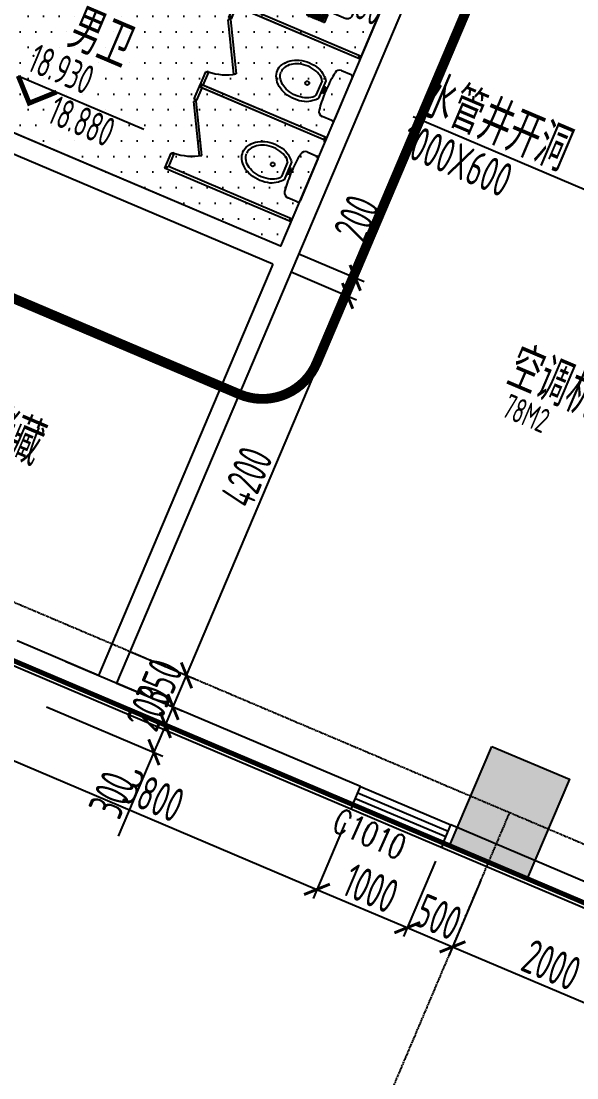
# Model space of a CAD drawing. Extents: x 11778731 to 12007717, y -6694179 to -6314888.
# Drawn here: x 11970474 to 11976134, y -6450352 to -6439586 of the extents above; entities that cross this region are included whole.
import ezdxf
from ezdxf.enums import TextEntityAlignment as Align
from ezdxf.xclip import XClip

# ---------------------------------------------------------------- set-up
doc = ezdxf.new("R2010")
doc.units = 0
doc.header["$LTSCALE"] = 10
doc.header["$MEASUREMENT"] = 0
doc.header["$XCLIPFRAME"] = 0
for name, pattern in [('A3-RG-axis-100$0$CENTER', [2, 1.25, -0.25, 0.25, -0.25]), ('A3-RI-5F$0$DASH', [0.35, 0.25, -0.1]), ('A3-RX-5F$0$AUDIT_I_130807214254-2', [0]), ('DASHED2', [0.375, 0.25, -0.125])]:
    doc.linetypes.add(name, pattern=pattern)
for name, color, linetype in [('A-CLOD', 200, 'Continuous'), ('A3-RB-5F-100$0$A-DIMS-100', 1, 'Continuous'), ('A3-RG-axis-100$0$A-GRID', 1, 'A3-RG-axis-100$0$CENTER'), ('A3-RI-5F$0$A-FLOR', 2, 'Continuous'), ('A3-RI-5F$0$A-GLAZ', 140, 'Continuous'), ('A3-RI-5F$0$A-HATCH', 8, 'Continuous'), ('A3-RI-5F$0$A-WALL', 7, 'Continuous'), ('A3-RI-5F$0$A-WALL-FINI', 95, 'Continuous'), ('A3-RS-1F$0$A-HATH-GRAY', 8, 'Continuous'), ('A3-RS-1F$0$A-WALL', 7, 'Continuous'), ('A3-RX-5F$0$A-FIXT', 55, 'Continuous'), ('A3-RX-5F$0$B1-WC-FIXT', 55, 'A3-RX-5F$0$AUDIT_I_130807214254-2'), ('A3-SYMB-5F-100$0$A-SYMB', 4, 'Continuous'), ('A3-SYMB-5F-100$0$A-SYMB-AREA', 4, 'Continuous'), ('A3-SYMB-5F-100$0$A-SYMB-DOOR', 3, 'Continuous'), ('A3-SYMB-5F-100$0$A-SYMB-DOOR1', 3, 'Continuous'), ('A3-SYMB-5F-100$0$A-SYMB-DOOR2', 3, 'Continuous'), ('A3-SYMB-5F-100$0$A-SYMB-DOOR3', 3, 'Continuous'), ('A3-SYMB-5F-100$0$A-SYMB-NAME', 4, 'Continuous'), ('A3-SYMB-5F-100$0$A-SYMB-NAME-E', 4, 'Continuous')]:
    doc.layers.add(name, color=color, linetype=linetype)
doc.styles.add('A3-RB-5F-100$0$XD2008', font='xd-hzs.shx', dxfattribs={"width": 0.7, "bigfont": 'xd-hztxt.shx'})
doc.styles.add('A3-SYMB-5F-100$0$ECADI', font='hzs.shx', dxfattribs={"width": 0.7, "bigfont": 'hztxt.shx'})
doc.styles.add('A3-SYMB-5F-100$0$ECADI-TXT', font='simplex.shx', dxfattribs={"bigfont": 'hztxt.shx'})
doc.styles.add('A3-SYMB-5F-100$0$XD2008', font='hzs.shx', dxfattribs={"width": 0.7, "bigfont": 'hztxt.shx'})
doc.dimstyles.new('A3-RB-5F-100$0$XD100$0', dxfattribs={"dimscale": 100, "dimtxt": 3.5, "dimasz": 2, "dimexe": 1, "dimexo": 2, "dimgap": 0.5, "dimtad": 1, "dimdec": 0, "dimdsep": 46, "dimtxsty": 'A3-RB-5F-100$0$XD2008', "dimblk1": 'A3-RB-5F-100$0$_ARCHTICK', "dimblk2": 'A3-RB-5F-100$0$_ARCHTICK', "dimsah": 1, "dimcen": 2.5, "dimclrt": 4, "dimaunit": 1, "dimadec": 0, "dimazin": 0, "dimtfac": 1, "dimtdec": 0, "dimtix": 1, "dimtmove": 0, "dimatfit": 3, "dimfxl": 0, "dimtolj": 1, "dimtzin": 0, "dimarcsym": 0})

# ---------------------------------------------------------------- blocks, each defined once
blk = doc.blocks.new('A3-RI-5F')
at = {"layer": 'A3-RI-5F$0$A-HATCH'}
h = blk.add_hatch(dxfattribs=at)
h.set_pattern_fill('DOTS', color=256, scale=100, style=0)
h.set_pattern_definition([(0, (0, 0), (79.375, 158.75), [0, -158.75])])
edge = h.paths.add_edge_path()
edge.add_line((11968503, -6437906), (11969654, -6435194))
edge.add_line((11969654, -6435194), (11974993, -6437460))
edge.add_line((11974993, -6437460), (11973117, -6441878))
edge.add_line((11973117, -6441878), (11968852, -6440068))
edge.add_arc((11960008, -6440388), 8850, 2.0702, 16.2851)
at = {"layer": 'A3-RI-5F$0$A-FLOR', "linetype": 'A3-RI-5F$0$DASH', "const_width": 50}
for points in [[(11897637, -6393080), (11898125, -6393287), (11898323, -6393228), (11896986, -6418742), (11920412, -6428686), (11921780, -6425464), (11976706, -6448779), (11984755, -6429817), (11972559, -6424640), (11986356, -6392136)], [(11922332, -6425699), (11977075, -6448936), (11985124, -6429973), (11972927, -6424796), (11986781, -6392158)]]:
    blk.add_lwpolyline(points, dxfattribs=at)
at = {"layer": 'A3-RI-5F$0$A-GLAZ'}
for p, q in [((11973931, -6447384), (11974852, -6447775)), ((11973880, -6447504), (11974801, -6447894)), ((11973904, -6447449), (11974824, -6447839)), ((11973853, -6447568), (11974773, -6447959))]:
    blk.add_line(p, q, dxfattribs=at)
at = {"layer": 'A3-RI-5F$0$A-HATCH'}
blk.add_lwpolyline([(11968503, -6437906), (11969654, -6435194), (11974993, -6437460), (11973117, -6441878), (11968852, -6440068, 0.062104), (11968503, -6437906, 13.378913)], format="xyb", dxfattribs=at)
at = {"layer": 'A3-RI-5F$0$A-WALL'}
for p, q in [((11974993, -6437460), (11973117, -6441878)), ((11975177, -6437538), (11971446, -6446329)), ((11973117, -6441878), (11968852, -6440068)), ((11973039, -6442063), (11968857, -6440287)), ((11973039, -6442063), (11971261, -6446251)), ((11971261, -6446251), (11970433, -6445899)), ((11973853, -6447568), (11970355, -6446083)), ((11973931, -6447384), (11971446, -6446329)), ((11973853, -6447568), (11973931, -6447384)), ((11974773, -6447959), (11974852, -6447775)), ((11976969, -6448673), (11974852, -6447775)), ((11977075, -6448936), (11974773, -6447959))]:
    blk.add_line(p, q, dxfattribs=at)
at = {"layer": 'A3-RI-5F$0$A-WALL-FINI'}
for p, q in [((11977101, -6449001), (11967528, -6444938)), ((11973853, -6447568), (11973833, -6447614)), ((11974773, -6447959), (11974754, -6448005))]:
    blk.add_line(p, q, dxfattribs=at)
blk = doc.blocks.new('A3-RG-axis-100')
at = {"layer": 'A3-RG-axis-100$0$A-GRID'}
for p, q in [((11906272, -6418284.3), (11985933, -6452098.3)), ((11975448.6, -6447648), (11955191.9, -6495369.6))]:
    blk.add_line(p, q, dxfattribs=at)
blk = doc.blocks.new('A3-SYMB-5F-100$0$ECADI-TAG-ROOM')
at = {"layer": 'A3-SYMB-5F-100$0$A-SYMB-AREA', "style": 'A3-SYMB-5F-100$0$ECADI', "width": 0.7}
blk.add_attdef('340M2', text='', height=2.5, dxfattribs=at).set_placement((7.17, -1.75), align=Align.MIDDLE_LEFT)
at = {"layer": 'A3-SYMB-5F-100$0$A-SYMB-NAME', "style": 'A3-SYMB-5F-100$0$ECADI', "width": 0.7}
blk.add_attdef('CHINESENAME', (-5.13, 0.09), '', height=4.5, dxfattribs=at)
at = {"layer": 'A3-SYMB-5F-100$0$A-SYMB-NAME-E', "style": 'A3-SYMB-5F-100$0$ECADI', "width": 0.7}
for tag, p in [('ENGLISHHIGH', (-5.13, 8.04)), ('ENGLISHLOW', (-5.13, 4.84))]:
    blk.add_attdef(tag, p, '', height=2.5, dxfattribs=at)
blk = doc.blocks.new('A3-SYMB-5F-100$0$ECADI-TAG-HGHT（国标）')
at = {"layer": '', "color": 1}
blk.add_line((-2.12, 2.12), (11.77, 2.12), dxfattribs=at)
at = {"color": 1, "const_width": 0.5}
blk.add_lwpolyline([(-2.12, 2.12), (0, 0), (2.12, 2.12)], dxfattribs=at)
at = {"color": 1}
blk.add_point((-1.48, 4.6), dxfattribs=at)
at = {"style": 'A3-SYMB-5F-100$0$XD2008', "width": 0.7}
blk.add_attdef('FL', text='', height=3, dxfattribs=at).set_placement((-2.69, 2.97), align=Align.RIGHT)
for tag, p in [('F.F.L.', (2.28, 2.97)), ('T.O.S.', (2.28, -1.1))]:
    blk.add_attdef(tag, p, '', height=3, dxfattribs=at)
blk = doc.blocks.new('A3-SYMB-5F-100$0$ECADI-TAG-DOOR')
at = {"layer": 'A3-SYMB-5F-100$0$A-SYMB-DOOR', "style": 'A3-SYMB-5F-100$0$ECADI-TXT', "width": 0.7}
for tag, p in [('门窗主编号1', (-6.41, 7.26)), ('门窗主编号2', (2.08, 7.26))]:
    blk.add_attdef(tag, p, '', height=2.5, dxfattribs=at)
at = {"layer": 'A3-SYMB-5F-100$0$A-SYMB-DOOR', "style": 'A3-SYMB-5F-100$0$ECADI-TXT', "width": 0.7, "flags": 1}
for tag, p in [('洞口尺寸(宽X高)', (-6.42, 1.62)), ('备注', (-6.39, -1.21))]:
    blk.add_attdef(tag, p, '', height=2.5, dxfattribs=at)
at = {"layer": 'A3-SYMB-5F-100$0$A-SYMB-DOOR1', "style": 'A3-SYMB-5F-100$0$ECADI-TXT', "width": 0.7}
blk.add_attdef('门窗辅编号1', (-6.41, 4.41), '', height=2.5, dxfattribs=at)
at = {"layer": 'A3-SYMB-5F-100$0$A-SYMB-DOOR2', "style": 'A3-SYMB-5F-100$0$ECADI-TXT', "width": 0.7}
blk.add_attdef('门窗辅编号2', (-2.86, 4.41), '', height=2.5, dxfattribs=at)
at = {"layer": 'A3-SYMB-5F-100$0$A-SYMB-DOOR3', "style": 'A3-SYMB-5F-100$0$ECADI-TXT', "width": 0.7}
blk.add_attdef('门窗辅编号3', (2.32, 4.41), '', height=2.5, dxfattribs=at)
blk = doc.blocks.new('A3-SYMB-5F-100')
at = {"layer": 'A3-SYMB-5F-100$0$A-SYMB'}
blk.add_lwpolyline([(11974466, -6440556), (11976370, -6441365), (11977518, -6441085)], dxfattribs=at)
ref = blk.add_blockref('A3-SYMB-5F-100$0$ECADI-TAG-HGHT（国标）', (11973301, -6439186), dxfattribs=dict(at, xscale=99.99999999999999, yscale=99.99999999999999, zscale=99.99999999999997, rotation=337))
ref.add_attrib('F.F.L.', '19.150', (11973266, -6438849), dxfattribs={"layer": '0', "height": 300, "rotation": 337, "style": 'A3-SYMB-5F-100$0$XD2008', "width": 0.7})
ref.add_attrib('T.O.S.', '18.880', (11973468, -6439377), dxfattribs={"layer": '0', "height": 300, "rotation": 337, "style": 'A3-SYMB-5F-100$0$XD2008', "width": 0.7})
ref = blk.add_blockref('A3-SYMB-5F-100$0$ECADI-TAG-ROOM', (11971386, -6440048), dxfattribs=dict(at, xscale=99.99999999989046, yscale=100.0000000001164, rotation=337))
ref.add_attrib('CHINESENAME', '男卫', (11970918, -6439839), dxfattribs={"height": 450, "rotation": 337, "style": 'A3-SYMB-5F-100$0$ECADI', "width": 0.7})
ref = blk.add_blockref('A3-SYMB-5F-100$0$ECADI-TAG-HGHT（国标）', (11970556, -6440421), dxfattribs=dict(at, xscale=99.99999999999999, yscale=99.99999999999999, zscale=99.99999999999997, rotation=337))
ref.add_attrib('F.F.L.', '18.930', (11970522, -6440083), dxfattribs={"layer": '0', "height": 300, "rotation": 337, "style": 'A3-SYMB-5F-100$0$XD2008', "width": 0.7})
ref.add_attrib('T.O.S.', '18.880', (11970724, -6440611), dxfattribs={"layer": '0', "height": 300, "rotation": 337, "style": 'A3-SYMB-5F-100$0$XD2008', "width": 0.7})
ref = blk.add_blockref('A3-SYMB-5F-100$0$ECADI-TAG-ROOM', (11974973, -6440728), dxfattribs=dict(at, xscale=99.99999999989046, yscale=100.0000000001165, rotation=337))
ref.add_attrib('CHINESENAME', '水管井开洞', (11974505, -6440520), dxfattribs={"height": 450, "rotation": 337, "style": 'A3-SYMB-5F-100$0$ECADI', "width": 0.7})
ref = blk.add_blockref('A3-SYMB-5F-100$0$ECADI-TAG-ROOM', (11974775, -6441142), dxfattribs=dict(at, xscale=99.99999999989046, yscale=100.0000000001165, rotation=337))
ref.add_attrib('CHINESENAME', '1000X600', (11974307, -6440934), dxfattribs={"height": 350, "rotation": 337, "style": 'A3-SYMB-5F-100$0$ECADI', "width": 0.7})
ref = blk.add_blockref('A3-SYMB-5F-100$0$ECADI-TAG-ROOM', (11975855, -6443493), dxfattribs=dict(at, xscale=99.99999999989046, yscale=100.0000000001164, rotation=337))
ref.add_attrib('CHINESENAME', '空调机房', (11975387, -6443285), dxfattribs={"height": 450, "rotation": 337, "style": 'A3-SYMB-5F-100$0$ECADI', "width": 0.7})
ref.add_attrib('340M2', '78M2', dxfattribs={"height": 250, "rotation": 337, "style": 'A3-SYMB-5F-100$0$ECADI', "width": 0.7}).set_placement((11975404, -6443492), align=Align.MIDDLE_LEFT)
ref = blk.add_blockref('A3-SYMB-5F-100$0$ECADI-TAG-ROOM', (11970478, -6444094), dxfattribs=dict(at, xscale=99.99999999989046, yscale=100.0000000001164, rotation=337))
ref.add_attrib('CHINESENAME', '储藏', (11970009, -6443886), dxfattribs={"height": 450, "rotation": 337, "style": 'A3-SYMB-5F-100$0$ECADI', "width": 0.7})
at = {"layer": 'A3-SYMB-5F-100$0$A-SYMB-DOOR'}
ref = blk.add_blockref('A3-SYMB-5F-100$0$ECADI-TAG-DOOR', (11974232, -6448894, -333), dxfattribs=dict(at, xscale=99.99999999997296, yscale=100, zscale=100, rotation=335.9912224375169))
ref.add_attrib('门窗主编号1', 'C1010', dxfattribs={"height": 250, "rotation": 335.9912, "style": 'A3-SYMB-5F-100$0$ECADI-TXT', "width": 0.7}).set_placement((11974318, -6448135, -333), align=Align.RIGHT)
blk = doc.blocks.new('A3-RS-1F')
at = {"layer": 'A3-RS-1F$0$A-HATH-GRAY'}
blk.add_hatch(color=256, dxfattribs=at).paths.add_polyline_path([(11976059, -6447310), (11975268, -6446974), (11974838, -6447986), (11975629, -6448322)])
at = {"layer": 'A3-RS-1F$0$A-WALL'}
blk.add_lwpolyline([(11975268, -6446974), (11976059, -6447310), (11975629, -6448322), (11974838, -6447986)], close=True, dxfattribs=at)
blk = doc.blocks.new('A3-RB-5F-100$0$_ARCHTICK')
at = {"color": 0, "linetype": 'ByBlock', "const_width": 0.15}
blk.add_lwpolyline([(-0.5, -0.5), (0.5, 0.5)], dxfattribs=at)
blk = doc.blocks.new('*D572')
at = {"layer": 'A3-RB-5F-100$0$A-DIMS-100', "color": 0, "lineweight": -2}
for p, q in [((11970850, -6446294), (11972035, -6446796)), ((11970733, -6446570), (11971918, -6447073)), ((11971943, -6446757), (11971826, -6447034)), ((11971826, -6447034), (11971462, -6447890))]:
    blk.add_line(p, q, dxfattribs=at)
at = {"layer": 'Defpoints', "color": 0}
for p in [(11970666, -6446216), (11970549, -6446492), (11971943, -6446757)]:
    blk.add_point(p, dxfattribs=at)
at = {"layer": 'A3-RB-5F-100$0$A-DIMS-100', "color": 0, "lineweight": -2, "xscale": 200, "yscale": 200, "zscale": 200}
for p, rotation in [((11971943, -6446757), 66.99999998244702), ((11971826, -6447034), 246.999999982447)]:
    blk.add_blockref('A3-RB-5F-100$0$_ARCHTICK', p, dxfattribs=dict(at, rotation=rotation))
at = {"layer": 'A3-RB-5F-100$0$A-DIMS-100', "color": 4, "insert": (11971398, -6447466), "char_height": 350, "attachment_point": 5, "rotation": 67, "style": 'A3-RB-5F-100$0$XD2008'}
blk.add_mtext('\\A1;300', dxfattribs=at)
blk = doc.blocks.new('*D573')
at = {"layer": 'A3-RB-5F-100$0$A-DIMS-100', "color": 0, "lineweight": -2}
for p, q in [((11970929, -6446110), (11972113, -6446612)), ((11970850, -6446294), (11972035, -6446796)), ((11972021, -6446573), (11972099, -6446389)), ((11971943, -6446757), (11972021, -6446573)), ((11971943, -6446757), (11971865, -6446942))]:
    blk.add_line(p, q, dxfattribs=at)
at = {"layer": 'Defpoints', "color": 0}
for p in [(11970744, -6446031), (11970666, -6446216), (11972021, -6446573)]:
    blk.add_point(p, dxfattribs=at)
at = {"layer": 'A3-RB-5F-100$0$A-DIMS-100', "color": 0, "lineweight": -2, "xscale": 200, "yscale": 200, "zscale": 200}
for p, rotation in [((11972021, -6446573), 246.9999999824174), ((11971943, -6446757), 66.99999998241742)]:
    blk.add_blockref('A3-RB-5F-100$0$_ARCHTICK', p, dxfattribs=dict(at, rotation=rotation))
at = {"layer": 'A3-RB-5F-100$0$A-DIMS-100', "color": 4, "insert": (11971775, -6446577), "char_height": 350, "attachment_point": 5, "rotation": 67, "style": 'A3-RB-5F-100$0$XD2008'}
blk.add_mtext('\\A1;200', dxfattribs=at)
blk = doc.blocks.new('*D574')
at = {"layer": 'A3-RB-5F-100$0$A-DIMS-100', "color": 0, "lineweight": -2}
for p, q in [((11971582, -6446007), (11972250, -6446290)), ((11971446, -6446329), (11972113, -6446612)), ((11972021, -6446573), (11972158, -6446251))]:
    blk.add_line(p, q, dxfattribs=at)
at = {"layer": 'Defpoints', "color": 0}
for p in [(11971398, -6445929), (11971261, -6446251), (11972158, -6446251)]:
    blk.add_point(p, dxfattribs=at)
at = {"layer": 'A3-RB-5F-100$0$A-DIMS-100', "color": 0, "lineweight": -2, "xscale": 200, "yscale": 200, "zscale": 200}
for p, rotation in [((11972158, -6446251), 66.99999998233994), ((11972021, -6446573), 246.9999999823399)]:
    blk.add_blockref('A3-RB-5F-100$0$_ARCHTICK', p, dxfattribs=dict(at, rotation=rotation))
at = {"layer": 'A3-RB-5F-100$0$A-DIMS-100', "color": 4, "insert": (11971882, -6446324), "char_height": 350, "attachment_point": 5, "rotation": 67, "style": 'A3-RB-5F-100$0$XD2008'}
blk.add_mtext('\\A1;350', dxfattribs=at)
blk = doc.blocks.new('*D575')
at = {"layer": 'A3-RB-5F-100$0$A-DIMS-100', "color": 0, "lineweight": -2}
for p, q in [((11973223, -6442141), (11973891, -6442424)), ((11972158, -6446251), (11973799, -6442385)), ((11971582, -6446007), (11972250, -6446290))]:
    blk.add_line(p, q, dxfattribs=at)
at = {"layer": 'Defpoints', "color": 0}
for p in [(11973039, -6442063), (11973799, -6442385), (11971398, -6445929)]:
    blk.add_point(p, dxfattribs=at)
at = {"layer": 'A3-RB-5F-100$0$A-DIMS-100', "color": 0, "lineweight": -2, "xscale": 200, "yscale": 200, "zscale": 200}
for p, rotation in [((11973799, -6442385), 66.99999998244182), ((11972158, -6446251), 246.9999999824418)]:
    blk.add_blockref('A3-RB-5F-100$0$_ARCHTICK', p, dxfattribs=dict(at, rotation=rotation))
at = {"layer": 'A3-RB-5F-100$0$A-DIMS-100', "color": 4, "insert": (11972771, -6444230), "char_height": 350, "attachment_point": 5, "rotation": 67, "style": 'A3-RB-5F-100$0$XD2008'}
blk.add_mtext('\\A1;4200', dxfattribs=at)
blk = doc.blocks.new('*D576')
at = {"layer": 'A3-RB-5F-100$0$A-DIMS-100', "color": 0, "lineweight": -2}
for p, q in [((11973877, -6442201), (11974240, -6441345)), ((11973302, -6441957), (11973969, -6442240)), ((11973223, -6442141), (11973891, -6442424)), ((11973799, -6442385), (11973877, -6442201))]:
    blk.add_line(p, q, dxfattribs=at)
at = {"layer": 'Defpoints', "color": 0}
for p in [(11973117, -6441878), (11973039, -6442063), (11973877, -6442201)]:
    blk.add_point(p, dxfattribs=at)
at = {"layer": 'A3-RB-5F-100$0$A-DIMS-100', "color": 0, "lineweight": -2, "xscale": 200, "yscale": 200, "zscale": 200}
for p, rotation in [((11973877, -6442201), 66.99999998244351), ((11973799, -6442385), 246.9999999824435)]:
    blk.add_blockref('A3-RB-5F-100$0$_ARCHTICK', p, dxfattribs=dict(at, rotation=rotation))
at = {"layer": 'A3-RB-5F-100$0$A-DIMS-100', "color": 4, "insert": (11973891, -6441593), "char_height": 350, "attachment_point": 5, "rotation": 67, "style": 'A3-RB-5F-100$0$XD2008'}
blk.add_mtext('\\A1;200', dxfattribs=at)
blk = doc.blocks.new('*D762')
at = {"layer": 'A3-RB-5F-100$0$A-DIMS-100', "color": 0, "lineweight": -2}
for p, q in [((11970277, -6446267), (11969950, -6447038)), ((11969989, -6446946), (11973487, -6448431)), ((11973775, -6447752), (11973448, -6448523))]:
    blk.add_line(p, q, dxfattribs=at)
at = {"layer": 'Defpoints', "color": 0}
for p in [(11970355, -6446083), (11973853, -6447568), (11973487, -6448431)]:
    blk.add_point(p, dxfattribs=at)
at = {"layer": 'A3-RB-5F-100$0$A-DIMS-100', "color": 0, "lineweight": -2, "xscale": 200, "yscale": 200, "zscale": 200}
for p, rotation in [((11969989, -6446946), 156.9986581893297), ((11973487, -6448431), 336.9986581893297)]:
    blk.add_blockref('A3-RB-5F-100$0$_ARCHTICK', p, dxfattribs=dict(at, rotation=rotation))
at = {"layer": 'A3-RB-5F-100$0$A-DIMS-100', "color": 4, "insert": (11971826, -6447481), "char_height": 350, "attachment_point": 5, "rotation": 336.9987, "style": 'A3-RB-5F-100$0$XD2008'}
blk.add_mtext('\\A1;3800', dxfattribs=at)
blk = doc.blocks.new('*D763')
at = {"layer": 'A3-RB-5F-100$0$A-DIMS-100', "color": 0, "lineweight": -2}
for p, q in [((11973775, -6447752), (11973448, -6448523)), ((11974695, -6448143), (11974368, -6448913)), ((11973487, -6448431), (11974407, -6448821))]:
    blk.add_line(p, q, dxfattribs=at)
at = {"layer": 'Defpoints', "color": 0}
for p in [(11973853, -6447568), (11974773, -6447959), (11974407, -6448821)]:
    blk.add_point(p, dxfattribs=at)
at = {"layer": 'A3-RB-5F-100$0$A-DIMS-100', "color": 0, "lineweight": -2, "xscale": 200, "yscale": 200, "zscale": 200}
for p, rotation in [((11973487, -6448431), 156.998658189375), ((11974407, -6448821), 336.9986581893751)]:
    blk.add_blockref('A3-RB-5F-100$0$_ARCHTICK', p, dxfattribs=dict(at, rotation=rotation))
at = {"layer": 'A3-RB-5F-100$0$A-DIMS-100', "color": 4, "insert": (11974035, -6448419), "char_height": 350, "attachment_point": 5, "rotation": 336.9987, "style": 'A3-RB-5F-100$0$XD2008'}
blk.add_mtext('\\A1;1000', dxfattribs=at)
blk = doc.blocks.new('*D764')
at = {"layer": 'A3-RB-5F-100$0$A-DIMS-100', "color": 0, "lineweight": -2}
for p, q in [((11974695, -6448143), (11974368, -6448913)), ((11975156, -6448338), (11974829, -6449109)), ((11974407, -6448821), (11974868, -6449017))]:
    blk.add_line(p, q, dxfattribs=at)
at = {"layer": 'Defpoints', "color": 0}
for p in [(11974773, -6447959), (11975234, -6448154), (11974868, -6449017)]:
    blk.add_point(p, dxfattribs=at)
at = {"layer": 'A3-RB-5F-100$0$A-DIMS-100', "color": 0, "lineweight": -2, "xscale": 200, "yscale": 200, "zscale": 200}
for p, rotation in [((11974407, -6448821), 156.9986581893787), ((11974868, -6449017), 336.9986581893787)]:
    blk.add_blockref('A3-RB-5F-100$0$_ARCHTICK', p, dxfattribs=dict(at, rotation=rotation))
at = {"layer": 'A3-RB-5F-100$0$A-DIMS-100', "color": 4, "insert": (11974725, -6448712), "char_height": 350, "attachment_point": 5, "rotation": 336.9987, "style": 'A3-RB-5F-100$0$XD2008'}
blk.add_mtext('\\A1;500', dxfattribs=at)
blk = doc.blocks.new('*D765')
at = {"layer": 'A3-RB-5F-100$0$A-DIMS-100', "color": 0, "lineweight": -2}
for p, q in [((11975156, -6448338), (11974829, -6449109)), ((11974868, -6449017), (11976709, -6449798)), ((11976997, -6449120), (11976669, -6449890))]:
    blk.add_line(p, q, dxfattribs=at)
at = {"layer": 'Defpoints', "color": 0}
for p in [(11975234, -6448154), (11977075, -6448936), (11976709, -6449798)]:
    blk.add_point(p, dxfattribs=at)
at = {"layer": 'A3-RB-5F-100$0$A-DIMS-100', "color": 0, "lineweight": -2, "xscale": 200, "yscale": 200, "zscale": 200}
for p, rotation in [((11974868, -6449017), 156.9986581893232), ((11976709, -6449798), 336.9986581893232)]:
    blk.add_blockref('A3-RB-5F-100$0$_ARCHTICK', p, dxfattribs=dict(at, rotation=rotation))
at = {"layer": 'A3-RB-5F-100$0$A-DIMS-100', "color": 4, "insert": (11975876, -6449200), "char_height": 350, "attachment_point": 5, "rotation": 336.9987, "style": 'A3-RB-5F-100$0$XD2008'}
blk.add_mtext('\\A1;2000', dxfattribs=at)
blk = doc.blocks.new('A3-RX-5F$0$A-1-1-X-toilel$0$A-1-10-01~10(B1~wd)$0$A1088D2A')
for p, q in [((-0.43, 0), (0.43, 0)), ((-0.47, -0.235), (-0.47, -0.04)), ((0.47, -0.04), (0.47, -0.235)), ((-0.07, -0.396), (-0.05, -0.396)), ((-0.07, -0.431), (-0.07, -0.396)), ((-0.05, -0.396), (-0.05, -0.361)), ((0.05, -0.396), (-0.05, -0.396)), ((0.05, -0.361), (0.05, -0.396)), ((0.05, -0.396), (0.07, -0.396)), ((0.07, -0.396), (0.07, -0.431)), ((-0.176, -0.431), (0.181, -0.431)), ((-0.148, -0.5), (0.148, -0.5))]:
    blk.add_line(p, q)
for points in [[(0.002, -1.35, -0.128381), (-0.133, -1.315, -0.106268), (-0.259, -1.203, -0.085065), (-0.338, -1.047, -0.074422), (-0.368, -0.849, -0.074422), (-0.338, -0.652, -0.093985), (-0.259, -0.514, -0.073872), (-0.176, -0.431, -0.130921)], [(-0.148, -0.5, 0.073654), (-0.204, -0.54, 0.085065), (-0.272, -0.674, 0.074422), (-0.298, -0.849, 0.074422), (-0.272, -1.025, 0.085065), (-0.204, -1.159, 0.106268), (-0.101, -1.25, 0.128381), (-0.002, -1.276, 0.131396)], [(0.181, -0.431, -0.073872), (0.264, -0.514, -0.093985), (0.343, -0.652, -0.074422), (0.372, -0.849, -0.074422), (0.343, -1.047, -0.085065), (0.264, -1.203, -0.106268), (0.138, -1.315, -0.128381), (0.002, -1.35, -0.130921)], [(0.148, -0.5, -0.073654), (0.204, -0.54, -0.085065), (0.272, -0.674, -0.074422), (0.298, -0.849, -0.074422), (0.272, -1.025, -0.085065), (0.204, -1.159, -0.106268), (0.101, -1.25, -0.128381), (0.002, -1.276, -0.131396)]]:
    blk.add_lwpolyline(points, format="xyb")
blk.add_circle((0, -0.741), 0.037)
for centre, radius, start, end in [((0.43, -0.04), 0.04, 0, 90), ((-0.43, -0.04), 0.04, 90, 180), ((-0.37, -0.235), 0.1, 180, 262.0681), ((0, 2.42), 2.781, 262.0681, 268.9699), ((0, 2.42), 2.781, 268.9699, 271.0301), ((0, 2.42), 2.781, 271.0301, 277.9319), ((0.37, -0.235), 0.1, 277.9319, 0)]:
    blk.add_arc(centre, radius, start, end)
blk = doc.blocks.new('A3-RX-5F$0$A-1-1-X-toilel$0$A-1-10-01~10(B1~wd)$0$A1088D2B')
for p, q in [((-465, 0), (-465, -1400)), ((-435, 0), (-435, -1370)), ((435, 0), (435, -1370)), ((465, 0), (465, -1400)), ((-289, -1373), (198, -1103)), ((-276, -1395), (211, -1125)), ((198, -1103), (211, -1125)), ((-435, -1370), (-300, -1370)), ((-300, -1370), (-300, -1400)), ((-289, -1373), (-276, -1395)), ((300, -1370), (435, -1370)), ((300, -1370), (300, -1400)), ((-465, -1400), (-300, -1400)), ((300, -1400), (465, -1400))]:
    blk.add_line(p, q)
for points in [[(-300, -1384), (-289, -1384), (-289, -1373), (-300, -1373)], [(300, -1373), (288, -1373), (288, -1384), (300, -1384)]]:
    blk.add_lwpolyline(points)
blk.add_arc((-271, -1409), 560, 3.7719, 33.231)
for points in [[(-465, -30), (-435, -30), (-465, 0), (-435, 0)], [(435, -30), (465, -30), (435, 0), (465, 0)], [(-465, -1400), (-435, -1400), (-465, -1370), (-435, -1370)], [(435, -1400), (465, -1400), (435, -1370), (465, -1370)]]:
    blk.add_trace(points)
at = {"xscale": 540, "yscale": 540, "zscale": 540}
blk.add_blockref('A3-RX-5F$0$A-1-1-X-toilel$0$A-1-10-01~10(B1~wd)$0$A1088D2A', (0, 0), dxfattribs=at)
blk = doc.blocks.new('A3-RX-5F$0$BI-W-db')
at = {"layer": 'A3-RX-5F$0$A-FIXT'}
for p, q in [((-10343, 5643), (-10343, 6573)), ((-8943, 6573), (-10343, 6573)), ((-8943, 6573), (-8943, 6543)), ((-10343, 6543), (-8969, 6543)), ((-8943, 6543), (-8969, 6543)), ((-8969, 6465), (-8969, 6543)), ((-8943, 6465), (-8969, 6465)), ((-8943, 6543), (-8943, 6465)), ((-8943, 6465), (-8943, 5865)), ((-9855, 6404), (-9855, 6404)), ((-9845, 6394), (-9845, 6324)), ((-9840, 6394), (-9840, 6322)), ((-9830, 6404), (-9830, 6404)), ((-9820, 6394), (-9820, 6322)), ((-9815, 6394), (-9815, 6320)), ((-9805, 6404), (-9805, 6404)), ((-9795, 6394), (-9795, 6320)), ((-9790, 6394), (-9790, 6318)), ((-9780, 6404), (-9780, 6404)), ((-9770, 6394), (-9770, 6318)), ((-9765, 6394), (-9765, 6316)), ((-9755, 6404), (-9755, 6404)), ((-9745, 6394), (-9745, 6316)), ((-9740, 6394), (-9740, 6314)), ((-9730, 6404), (-9730, 6404)), ((-9720, 6394), (-9720, 6314)), ((-9715, 6394), (-9715, 6312)), ((-9705, 6404), (-9705, 6404)), ((-9695, 6394), (-9695, 6312)), ((-9690, 6394), (-9690, 6310)), ((-9680, 6404), (-9680, 6404)), ((-9670, 6394), (-9670, 6310)), ((-8966, 6455), (-9236, 5968)), ((-8943, 6441), (-9213, 5955)), ((-8966, 6455), (-8943, 6441)), ((-9609, 6277), (-10048, 6277)), ((-9855, 6314), (-9855, 6314)), ((-9830, 6314), (-9830, 6314)), ((-9830, 6312), (-9830, 6312)), ((-9805, 6314), (-9805, 6314)), ((-9805, 6310), (-9805, 6310)), ((-9780, 6308), (-9780, 6308)), ((-9755, 6306), (-9755, 6306)), ((-9730, 6304), (-9730, 6304)), ((-9705, 6302), (-9705, 6302)), ((-9680, 6300), (-9680, 6300)), ((-10095, 6231), (-10095, 6014)), ((-9905, 6241), (-9609, 6223)), ((-9905, 6180), (-9905, 6066)), ((-9848, 6123), (-9962, 6123)), ((-9609, 5969), (-10048, 5969)), ((-9609, 6023), (-9905, 6004)), ((-9865, 5851), (-9865, 5921)), ((-9865, 5851), (-9865, 5921)), ((-9855, 5931), (-9855, 5931)), ((-9855, 5931), (-9855, 5931)), ((-9845, 5851), (-9845, 5921)), ((-9845, 5851), (-9845, 5921)), ((-9840, 5851), (-9840, 5923)), ((-9840, 5851), (-9840, 5923)), ((-9830, 5933), (-9830, 5933)), ((-9830, 5933), (-9830, 5933)), ((-9830, 5931), (-9830, 5931)), ((-9830, 5931), (-9830, 5931)), ((-9820, 5851), (-9820, 5923)), ((-9820, 5851), (-9820, 5923)), ((-9815, 5851), (-9815, 5925)), ((-9815, 5851), (-9815, 5925)), ((-9805, 5935), (-9805, 5935)), ((-9805, 5935), (-9805, 5935)), ((-9805, 5931), (-9805, 5931)), ((-9805, 5931), (-9805, 5931)), ((-9795, 5851), (-9795, 5925)), ((-9795, 5851), (-9795, 5925)), ((-9790, 5851), (-9790, 5927)), ((-9790, 5851), (-9790, 5927)), ((-9780, 5937), (-9780, 5937)), ((-9780, 5937), (-9780, 5937)), ((-9770, 5851), (-9770, 5927)), ((-9770, 5851), (-9770, 5927)), ((-9765, 5851), (-9765, 5929)), ((-9765, 5851), (-9765, 5929)), ((-9755, 5939), (-9755, 5939)), ((-9755, 5939), (-9755, 5939)), ((-9745, 5851), (-9745, 5929)), ((-9745, 5851), (-9745, 5929)), ((-9740, 5851), (-9740, 5931)), ((-9740, 5851), (-9740, 5931)), ((-9730, 5941), (-9730, 5941)), ((-9730, 5941), (-9730, 5941)), ((-9720, 5851), (-9720, 5931)), ((-9720, 5851), (-9720, 5931)), ((-9715, 5851), (-9715, 5933)), ((-9715, 5851), (-9715, 5933)), ((-9705, 5943), (-9705, 5943)), ((-9705, 5943), (-9705, 5943)), ((-9695, 5851), (-9695, 5933)), ((-9695, 5851), (-9695, 5933)), ((-9690, 5851), (-9690, 5935)), ((-9690, 5851), (-9690, 5935)), ((-9680, 5945), (-9680, 5945)), ((-9680, 5945), (-9680, 5945)), ((-9670, 5851), (-9670, 5935)), ((-9670, 5851), (-9670, 5935)), ((-9855, 5841), (-9855, 5841)), ((-9855, 5841), (-9855, 5841)), ((-9830, 5841), (-9830, 5841)), ((-9830, 5841), (-9830, 5841)), ((-9805, 5841), (-9805, 5841)), ((-9805, 5841), (-9805, 5841)), ((-9780, 5841), (-9780, 5841)), ((-9780, 5841), (-9780, 5841)), ((-9755, 5841), (-9755, 5841)), ((-9755, 5841), (-9755, 5841)), ((-9730, 5841), (-9730, 5841)), ((-9730, 5841), (-9730, 5841)), ((-9705, 5841), (-9705, 5841)), ((-9705, 5841), (-9705, 5841)), ((-9680, 5841), (-9680, 5841)), ((-9680, 5841), (-9680, 5841)), ((-8969, 5865), (-8969, 5673)), ((-8969, 5865), (-8943, 5865)), ((-8943, 5643), (-8943, 5865)), ((-10343, 5673), (-8969, 5673)), ((-10343, 5643), (-8943, 5643))]:
    blk.add_line(p, q, dxfattribs=at)
for points in [[(-8954, 6465), (-8954, 6455), (-8966, 6455), (-8966, 6465)], [(-9865, 6394), (-9865, 6324)], [(-8966, 5865), (-8966, 5877), (-8954, 5877), (-8954, 5865)]]:
    blk.add_lwpolyline(points, dxfattribs=at)
blk.add_circle((-9905, 6123), 47.1, dxfattribs=at)
for centre, radius, start, end in [((-9855, 6394), 10, 90, 180), ((-9855, 6394), 10, 0, 90), ((-9830, 6394), 10, 90, 180), ((-9830, 6394), 10, 0, 90), ((-9805, 6394), 10, 90, 180), ((-9805, 6394), 10, 0, 90), ((-9780, 6394), 10, 90, 180), ((-9780, 6394), 10, 0, 90), ((-9755, 6394), 10, 90, 180), ((-9755, 6394), 10, 0, 90), ((-9730, 6394), 10, 90, 180), ((-9730, 6394), 10, 0, 90), ((-9705, 6394), 10, 90, 180), ((-9705, 6394), 10, 0, 90), ((-9680, 6394), 10, 90, 180), ((-9680, 6394), 10, 0, 90), ((-10051, 6233), 43.8, 85.1451, 182.4127), ((-9855, 6324), 10, 180, 270), ((-9855, 6324), 10, 270, 0), ((-9830, 6322), 10, 180, 270), ((-9830, 6322), 10, 270, 0), ((-9805, 6320), 10, 180, 270), ((-9805, 6320), 10, 270, 0), ((-9780, 6318), 10, 180, 270), ((-9780, 6318), 10, 270, 0), ((-9755, 6316), 10, 180, 270), ((-9755, 6316), 10, 270, 0), ((-9730, 6314), 10, 180, 270), ((-9730, 6314), 10, 270, 0), ((-9705, 6312), 10, 180, 270), ((-9705, 6312), 10, 270, 0), ((-9680, 6310), 10, 180, 270), ((-9680, 6310), 10, 270, 0), ((-9614, 6123), 154, 271.9788, 88.0212), ((-9899, 6123), 119, 93.0487, 266.9513), ((-9610, 6123), 100, 270.775, 89.225), ((-10051, 6012), 43.8, 177.5873, 274.8549), ((-9855, 5921), 10, 90, 180), ((-9855, 5921), 10, 90, 180), ((-9855, 5921), 10, 0, 90), ((-9855, 5921), 10, 0, 90), ((-9830, 5923), 10, 90, 180), ((-9830, 5923), 10, 90, 180), ((-9830, 5923), 10, 0, 90), ((-9830, 5923), 10, 0, 90), ((-9805, 5925), 10, 90, 180), ((-9805, 5925), 10, 90, 180), ((-9805, 5925), 10, 0, 90), ((-9805, 5925), 10, 0, 90), ((-9780, 5927), 10, 90, 180), ((-9780, 5927), 10, 90, 180), ((-9780, 5927), 10, 0, 90), ((-9780, 5927), 10, 0, 90), ((-9755, 5929), 10, 90, 180), ((-9755, 5929), 10, 90, 180), ((-9755, 5929), 10, 0, 90), ((-9755, 5929), 10, 0, 90), ((-9730, 5931), 10, 90, 180), ((-9730, 5931), 10, 90, 180), ((-9730, 5931), 10, 0, 90), ((-9730, 5931), 10, 0, 90), ((-9705, 5933), 10, 90, 180), ((-9705, 5933), 10, 90, 180), ((-9705, 5933), 10, 0, 90), ((-9705, 5933), 10, 0, 90), ((-9680, 5935), 10, 90, 180), ((-9680, 5935), 10, 90, 180), ((-9680, 5935), 10, 0, 90), ((-9680, 5935), 10, 0, 90), ((-8929, 6436), 560, 236.769, 266.2281), ((-9855, 5851), 10, 180, 270), ((-9855, 5851), 10, 180, 270), ((-9855, 5851), 10, 270, 0), ((-9855, 5851), 10, 270, 0), ((-9830, 5851), 10, 180, 270), ((-9830, 5851), 10, 180, 270), ((-9830, 5851), 10, 270, 0), ((-9830, 5851), 10, 270, 0), ((-9805, 5851), 10, 180, 270), ((-9805, 5851), 10, 180, 270), ((-9805, 5851), 10, 270, 0), ((-9805, 5851), 10, 270, 0), ((-9780, 5851), 10, 180, 270), ((-9780, 5851), 10, 180, 270), ((-9780, 5851), 10, 270, 0), ((-9780, 5851), 10, 270, 0), ((-9755, 5851), 10, 180, 270), ((-9755, 5851), 10, 180, 270), ((-9755, 5851), 10, 270, 0), ((-9755, 5851), 10, 270, 0), ((-9730, 5851), 10, 180, 270), ((-9730, 5851), 10, 180, 270), ((-9730, 5851), 10, 270, 0), ((-9730, 5851), 10, 270, 0), ((-9705, 5851), 10, 180, 270), ((-9705, 5851), 10, 180, 270), ((-9705, 5851), 10, 270, 0), ((-9705, 5851), 10, 270, 0), ((-9680, 5851), 10, 180, 270), ((-9680, 5851), 10, 180, 270), ((-9680, 5851), 10, 270, 0), ((-9680, 5851), 10, 270, 0)]:
    blk.add_arc(centre, radius, start, end, dxfattribs=at)
blk = doc.blocks.new('A3-RX-5F')
at = {"layer": 'A3-RX-5F$0$A-FIXT', "rotation": 247.0000000009332}
for p in [(11973756, -6440373), (11973405, -6441202)]:
    blk.add_blockref('A3-RX-5F$0$A-1-1-X-toilel$0$A-1-10-01~10(B1~wd)$0$A1088D2B', p, dxfattribs=at)
at = {"layer": 'A3-RX-5F$0$B1-WC-FIXT', "xscale": -1, "rotation": 336.9999999981678}
blk.add_blockref('A3-RX-5F$0$BI-W-db', (11962200, -6441126), dxfattribs=at)
blk = doc.blocks.new('A3-RB-5F-100')
at = {"layer": 'A3-RB-5F-100$0$A-DIMS-100'}
for base, p1, p2, angle, picture, middle in [((11973877, -6442200.9), (11973039.3, -6442062.6), (11973117.5, -6441878.5), 67, '*D576', (11974097.8, -6441680.8)), ((11972157.8, -6446251.1), (11971261.5, -6446250.9), (11971398.3, -6445928.7), 67, '*D574', (11972089.4, -6446412.2)), ((11971942.9, -6446757.4), (11970549.1, -6446491.7), (11970666.3, -6446215.5), 67, '*D572', (11971604.9, -6447553.7)), ((11974867.6, -6449016.6), (11974773.5, -6447958.9), (11975233.7, -6448154.2), 336.99866, '*D764', (11974637.5, -6448918.9))]:
    dim = blk.add_linear_dim(base=base, p1=p1, p2=p2, angle=angle, dimstyle='A3-RB-5F-100$0$XD100$0', dxfattribs=at)
    dim.commit()
    dim.dimension.update_dxf_attribs({"geometry": picture, "text_midpoint": middle, "dimtype": 129})
for p1, p2, distance, picture, middle in [((11971398.3, -6445928.7), (11973039.3, -6442062.6), -825.1, '*D575', (11972771.2, -6444230.1)), ((11970355.1, -6446083.2), (11973853, -6447568.1), -936.9, '*D762', (11971825.8, -6447481)), ((11970666.3, -6446215.5), (11970744.4, -6446031.4), -1386.8, '*D573', (11971774.8, -6446577.5)), ((11973853, -6447568.1), (11974773.5, -6447958.9), -936.9, '*D763', (11974035, -6448418.8)), ((11975233.7, -6448154.2), (11977074.7, -6448935.7), -936.9, '*D765', (11975876, -6449200.3))]:
    dim = blk.add_aligned_dim(p1=p1, p2=p2, distance=distance, dimstyle='A3-RB-5F-100$0$XD100$0', dxfattribs=at)
    dim.commit()
    dim.dimension.update_dxf_attribs({"geometry": picture, "text_midpoint": middle})

msp = doc.modelspace()

# ---------------------------------------------------------------- linework, layer by layer
at = {"layer": 'A-CLOD', "linetype": 'DASHED2', "const_width": 100}
msp.add_lwpolyline([(11978540, -6429623), (11966151, -6424364, 0.414214), (11965364, -6424682), (11959991, -6437342, 0.414214), (11960309, -6438129), (11972697, -6443387, 0.414214), (11973484, -6443069), (11978858, -6430410, 0.414214)], format="xyb", close=True, dxfattribs=at)

# ---------------------------------------------------------------- block references
for name in ['A3-RI-5F', 'A3-RB-5F-100', 'A3-RG-axis-100', 'A3-SYMB-5F-100', 'A3-RX-5F']:
    msp.add_blockref(name, (0, 0))
ref = msp.add_blockref('A3-RS-1F', (0, 0))
XClip(ref).set_block_clipping_path([(11889357.2540208902, -6419160.0659107883), (11910185.3192560691, -6426457.2118252832), (11927068.6119189896, -6433453.578039011), (11979134.5699833296, -6452657.9184868541), (12009188.7333128508, -6389730.3223040896), (11892617.6820170097, -6360484.8154213969), (11881387.5678784791, -6407421.677106794)])

doc.saveas('drawing.dxf')
